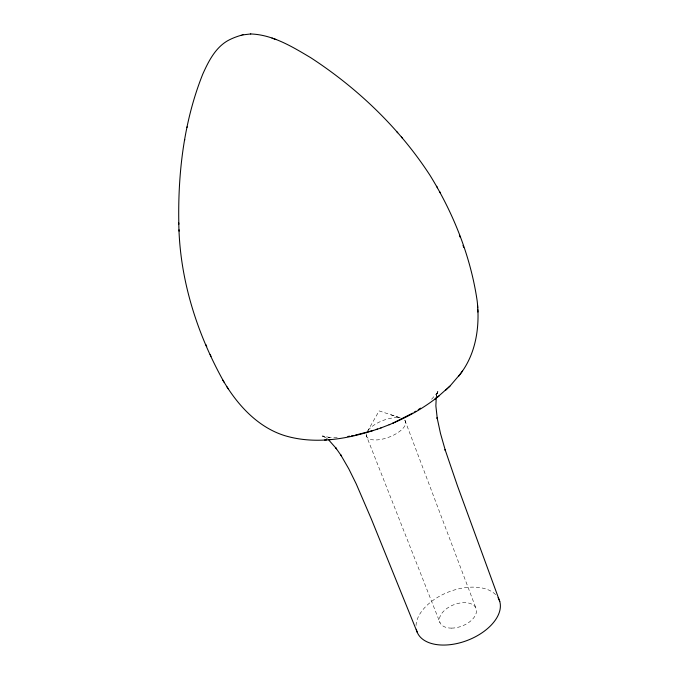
<?xml version="1.0" encoding="UTF-8"?>
<svg xmlns="http://www.w3.org/2000/svg" width="679" height="679" viewBox="0 0 679 679"><rect width="100%" height="100%" fill="white"/><g stroke="black" fill="none" stroke-linecap="round" stroke-linejoin="round"><path stroke-width="0.51" stroke-dasharray="3.4 2.55" d="M366.439 433.813L366.711 436.605L440.026 622.753M436.487 395.339L436.308 396.697L437.658 391.656L436.529 394.72L437.7 391.978L436.886 393.616L438.252 391.172L436.096 394.635L437.599 392.538L430.639 400.313M367.288 431.674L379.128 410.897L401.179 418.154M337.2 437.531L328.509 437.395L330.775 437.615L322.211 436.011L324.859 436.903L323.145 436.241L325.844 437.488L322.932 435.986L327.295 438.821L326.243 437.938M390.943 414.793L402.384 418.553M404.947 420.36L475.954 608.223M404.718 420.08A20.845 8.861 -21.1 0 1 387.87 437.573A20.845 8.861 -21.1 0 1 366.507 433.533M368.043 430.511A20.845 8.861 -21.1 0 1 400.457 417.992M416.049 625.529A44.076 25.972 -21.1 0 1 448.794 591.884A44.076 25.972 -21.1 0 1 495.729 594.711M451.518 628.117A19.385 11.416 -21.1 0 0 476.225 608.995A19.385 11.416 -21.1 0 0 446.086 609.046A19.385 11.416 -21.1 0 0 451.518 628.117"/><path stroke-width="1.02" d="M436.257 397.181L435.867 405.889L437.293 418.731L437.089 417.644L440.493 433.465L445.382 450.584L445.068 449.557L457.408 485.689L499.761 601.484M241.334 35.24C236.589 36.59 231.929 38.372 227.609 40.765C215.226 47.929 208.436 61.492 202.792 74.07C183.814 121.507 177.754 173.417 178.832 224.24M187.014 127.423L187.132 126.829M184.62 140.264L184.756 139.568M460.668 373.526C476.191 353.072 479.943 326.141 477.21 301.179C470.742 256.704 453.657 213.732 430.138 175.53C399.481 128.263 357.85 88.414 310.753 57.715C292.335 46.758 272.635 34.646 250.576 33.958M437.683 396.977L449.897 386.164L460.506 373.756M458.758 376.149L462.458 371.073M445.365 390.493L447.121 388.821M448.055 387.913L449.897 386.164M389.092 424.757C405.796 417.992 421.786 409.259 436.071 398.233M434.501 399.473L439.364 395.653M418.222 409.692L420.539 408.172M414.232 412.187L415.837 411.194M412.569 413.172L392.895 423.153L393.489 422.907M389.746 424.528L380.775 427.991M376.896 429.323L377.465 429.111C347.988 439.058 315.183 444.796 284.764 435.646C259.87 427.914 240.663 408.291 226.947 386.809M376.259 429.578L381.369 427.745M373.56 430.393L355.227 435.163M242.768 34.892L250.772 33.95M241.138 35.291L243.014 34.824M351.484 435.876L353.352 435.528M347.818 436.478L349.643 436.19M328.763 439.695L330.749 439.559M324.579 440.009L326.701 439.856M275.895 39.509L271.99 38.075M329.06 440.348L336.546 448.811L335.816 447.894L341.325 455.821L340.731 454.879L348.819 468.892L356.22 483.889L371.328 518.968L417.186 632.191M396.901 131.819L397.716 132.753M401.425 137.031L402.274 138.007M178.781 222.95C179.494 278.857 196.859 333.55 224.011 382.082M222.797 380.13L228.169 388.77M436.656 186.275L437.505 187.76M439.669 191.631L440.535 193.15M210.15 354.413L210.999 356.382M205.898 344.66L206.73 346.579M459.428 235.197L460.107 237.107M463.019 245.374L463.715 247.343M477.566 305.397L477.693 307.782M477.787 309.649L477.914 312.043M179.052 229.799L179.103 231.14M498.08 597.69A44.076 25.972 -21.1 0 1 467.644 640.297A44.076 25.972 -21.1 0 1 416.329 629.306"/></g></svg>
